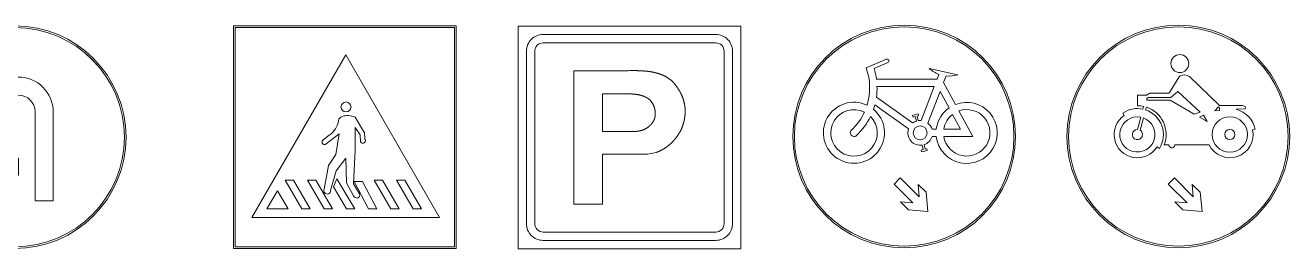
# Model space of a CAD drawing. Header units: millimetres. Extents: x 1182829 to 1183704, y -71582 to -71209.
# Drawn here: x 1182859.35 to 1182876.37, y -71539.28 to -71536.26 of the extents above; entities that cross this region are included whole.
import ezdxf

# ---------------------------------------------------------------- set-up
doc = ezdxf.new("R2010")
doc.units = ezdxf.units.MM
doc.layers.get('0').update_dxf_attribs({"lineweight": 9})

msp = doc.modelspace()

# ---------------------------------------------------------------- linework, layer by layer
for p, q in [((1182871.045, -71538.405), (1182871.129, -71538.321)), ((1182874.737, -71538.405), (1182874.821, -71538.321))]:
    msp.add_line(p, q)
for points in [[(1182857.726, -71537.773, 1), (1182860.681, -71537.773, 1)], [(1182857.726, -71537.773, 1), (1182860.681, -71537.773, 1)], [(1182871.919, -71537.419, -2.758111), (1182871.714, -71537.764), (1182872.106, -71537.764)]]:
    msp.add_lwpolyline(points, format="xyb", close=True)
for points in [[(1182862.15, -71539.273), (1182865.15, -71539.273), (1182865.15, -71536.273), (1182862.15, -71536.273)], [(1182862.173, -71539.25), (1182865.128, -71539.25), (1182865.128, -71536.295), (1182862.173, -71536.295)], [(1182864.926, -71538.857), (1182863.661, -71536.665), (1182862.396, -71538.857), (1182863.661, -71536.665)], [(1182875.363, -71537.416), (1182875.429, -71537.415), (1182875.429, -71537.381), (1182875.412, -71537.365)], [(1182875.263, -71537.562), (1182875.16, -71537.503), (1182875.212, -71537.477)], [(1182863.183, -71538.741), (1182863.071, -71538.741), (1182862.846, -71538.352), (1182862.959, -71538.352)], [(1182863.483, -71538.741), (1182863.258, -71538.352), (1182863.146, -71538.352), (1182863.371, -71538.741)], [(1182863.543, -71538.333), (1182863.498, -71538.443), (1182863.67, -71538.741), (1182863.783, -71538.741)], [(1182864.082, -71538.741), (1182863.888, -71538.372), (1182863.776, -71538.372), (1182863.97, -71538.741)], [(1182864.157, -71538.352), (1182864.045, -71538.352), (1182864.27, -71538.741), (1182864.382, -71538.741)], [(1182864.682, -71538.741), (1182864.569, -71538.741), (1182864.345, -71538.352), (1182864.457, -71538.352)], [(1182862.599, -71538.741), (1182862.742, -71538.495), (1182862.884, -71538.741)], [(1182862.396, -71538.857), (1182864.926, -71538.857)]]:
    msp.add_lwpolyline(points, close=True)
for points in [[(1182865.982, -71536.277), (1182868.982, -71536.277), (1182868.982, -71539.277), (1182865.982, -71539.277), (1182865.982, -71536.277)], [(1182866.319, -71536.389), (1182868.644, -71536.389)], [(1182866.319, -71536.502), (1182868.644, -71536.502)], [(1182866.094, -71538.939), (1182866.094, -71536.614)], [(1182866.207, -71538.939), (1182866.207, -71536.614)], [(1182868.757, -71536.614), (1182868.757, -71538.939)], [(1182868.869, -71536.614), (1182868.869, -71538.939)], [(1182866.732, -71538.676), (1182866.732, -71536.877), (1182867.365, -71536.877), (1182867.365, -71536.877), (1182867.37, -71536.877), (1182867.375, -71536.877), (1182867.38, -71536.877), (1182867.385, -71536.877), (1182867.39, -71536.877), (1182867.395, -71536.877), (1182867.399, -71536.877), (1182867.404, -71536.877), (1182867.414, -71536.877), (1182867.424, -71536.877), (1182867.434, -71536.877), (1182867.443, -71536.877), (1182867.453, -71536.877), (1182867.463, -71536.877), (1182867.482, -71536.876), (1182867.492, -71536.876), (1182867.502, -71536.876), (1182867.511, -71536.876), (1182867.521, -71536.876), (1182867.531, -71536.876), (1182867.536, -71536.876), (1182867.541, -71536.876), (1182867.545, -71536.876), (1182867.55, -71536.876), (1182867.555, -71536.876), (1182867.56, -71536.876), (1182867.565, -71536.876), (1182867.57, -71536.876), (1182867.575, -71536.876), (1182867.579, -71536.876), (1182867.584, -71536.876), (1182867.589, -71536.876), (1182867.594, -71536.877), (1182867.599, -71536.877), (1182867.604, -71536.877), (1182867.608, -71536.877), (1182867.613, -71536.877), (1182867.618, -71536.877), (1182867.623, -71536.877), (1182867.628, -71536.878), (1182867.633, -71536.878), (1182867.637, -71536.878), (1182867.642, -71536.878), (1182867.647, -71536.878), (1182867.652, -71536.879), (1182867.657, -71536.879), (1182867.662, -71536.879), (1182867.666, -71536.88), (1182867.671, -71536.88), (1182867.676, -71536.88), (1182867.681, -71536.881), (1182867.686, -71536.881), (1182867.69, -71536.881), (1182867.695, -71536.882), (1182867.7, -71536.882), (1182867.705, -71536.883), (1182867.71, -71536.883), (1182867.714, -71536.884), (1182867.719, -71536.884), (1182867.722, -71536.884), (1182867.724, -71536.885), (1182867.726, -71536.885), (1182867.729, -71536.885), (1182867.731, -71536.886), (1182867.733, -71536.886), (1182867.736, -71536.886), (1182867.738, -71536.886), (1182867.741, -71536.887), (1182867.743, -71536.887), (1182867.745, -71536.887), (1182867.748, -71536.888), (1182867.75, -71536.888), (1182867.753, -71536.888), (1182867.755, -71536.889), (1182867.757, -71536.889), (1182867.76, -71536.889), (1182867.762, -71536.89), (1182867.764, -71536.89), (1182867.767, -71536.891), (1182867.769, -71536.891), (1182867.772, -71536.891), (1182867.774, -71536.892), (1182867.776, -71536.892), (1182867.779, -71536.893), (1182867.781, -71536.893), (1182867.783, -71536.893), (1182867.786, -71536.894), (1182867.788, -71536.894), (1182867.79, -71536.895), (1182867.793, -71536.895), (1182867.795, -71536.896), (1182867.798, -71536.896), (1182867.8, -71536.897), (1182867.802, -71536.897), (1182867.805, -71536.898), (1182867.807, -71536.898), (1182867.809, -71536.899), (1182867.812, -71536.899), (1182867.814, -71536.9), (1182867.816, -71536.9), (1182867.819, -71536.901), (1182867.821, -71536.901), (1182867.823, -71536.902), (1182867.826, -71536.902), (1182867.828, -71536.903), (1182867.83, -71536.904), (1182867.833, -71536.904), (1182867.835, -71536.905), (1182867.837, -71536.905), (1182867.84, -71536.906), (1182867.842, -71536.907), (1182867.845, -71536.907), (1182867.847, -71536.908), (1182867.849, -71536.908), (1182867.852, -71536.909), (1182867.854, -71536.91), (1182867.856, -71536.91), (1182867.859, -71536.911), (1182867.861, -71536.912), (1182867.863, -71536.913), (1182867.865, -71536.913), (1182867.868, -71536.914), (1182867.87, -71536.915), (1182867.872, -71536.915), (1182867.875, -71536.916), (1182867.877, -71536.917), (1182867.879, -71536.918), (1182867.882, -71536.918), (1182867.884, -71536.919), (1182867.886, -71536.92), (1182867.889, -71536.921), (1182867.891, -71536.922), (1182867.893, -71536.922), (1182867.896, -71536.923), (1182867.898, -71536.924), (1182867.9, -71536.925), (1182867.903, -71536.926), (1182867.905, -71536.927), (1182867.907, -71536.927), (1182867.909, -71536.928), (1182867.912, -71536.929), (1182867.914, -71536.93), (1182867.916, -71536.931), (1182867.919, -71536.932), (1182867.921, -71536.933), (1182867.923, -71536.934), (1182867.926, -71536.935), (1182867.928, -71536.936), (1182867.93, -71536.937), (1182867.932, -71536.938), (1182867.935, -71536.939), (1182867.937, -71536.94), (1182867.939, -71536.941), (1182867.941, -71536.942), (1182867.944, -71536.943), (1182867.946, -71536.944), (1182867.948, -71536.945), (1182867.951, -71536.946), (1182867.953, -71536.947), (1182867.955, -71536.948), (1182867.957, -71536.949), (1182867.96, -71536.95), (1182867.962, -71536.951), (1182867.964, -71536.952), (1182867.966, -71536.954), (1182867.969, -71536.955), (1182867.971, -71536.956), (1182867.973, -71536.957), (1182867.975, -71536.958), (1182868.047, -71537.007), (1182868.047, -71537.007), (1182868.05, -71537.009), (1182868.052, -71537.012), (1182868.054, -71537.014), (1182868.056, -71537.016), (1182868.058, -71537.019), (1182868.06, -71537.021), (1182868.062, -71537.023), (1182868.065, -71537.025), (1182868.067, -71537.028), (1182868.069, -71537.03), (1182868.071, -71537.032), (1182868.073, -71537.035), (1182868.075, -71537.037), (1182868.077, -71537.039), (1182868.079, -71537.042), (1182868.081, -71537.044), (1182868.083, -71537.046), (1182868.085, -71537.049), (1182868.087, -71537.051), (1182868.089, -71537.053), (1182868.09, -71537.056), (1182868.092, -71537.058), (1182868.094, -71537.06), (1182868.096, -71537.063), (1182868.098, -71537.065), (1182868.1, -71537.068), (1182868.102, -71537.07), (1182868.104, -71537.072), (1182868.105, -71537.075), (1182868.107, -71537.077), (1182868.109, -71537.079), (1182868.111, -71537.082), (1182868.113, -71537.084), (1182868.114, -71537.086), (1182868.116, -71537.089), (1182868.118, -71537.091), (1182868.12, -71537.094), (1182868.121, -71537.096), (1182868.123, -71537.098), (1182868.125, -71537.101), (1182868.126, -71537.103), (1182868.128, -71537.106), (1182868.13, -71537.108), (1182868.131, -71537.11), (1182868.133, -71537.113), (1182868.134, -71537.115), (1182868.136, -71537.118), (1182868.138, -71537.12), (1182868.139, -71537.122), (1182868.141, -71537.125), (1182868.142, -71537.127), (1182868.144, -71537.13), (1182868.145, -71537.132), (1182868.147, -71537.134), (1182868.148, -71537.137), (1182868.15, -71537.139), (1182868.151, -71537.142), (1182868.153, -71537.144), (1182868.154, -71537.147), (1182868.155, -71537.149), (1182868.157, -71537.151), (1182868.158, -71537.154), (1182868.16, -71537.156), (1182868.161, -71537.159), (1182868.162, -71537.161), (1182868.164, -71537.164), (1182868.165, -71537.166), (1182868.166, -71537.169), (1182868.168, -71537.171), (1182868.169, -71537.174), (1182868.17, -71537.176), (1182868.171, -71537.178), (1182868.173, -71537.181), (1182868.174, -71537.183), (1182868.175, -71537.186), (1182868.176, -71537.188), (1182868.178, -71537.191), (1182868.179, -71537.193), (1182868.18, -71537.196), (1182868.181, -71537.198), (1182868.182, -71537.201), (1182868.183, -71537.203), (1182868.185, -71537.206), (1182868.186, -71537.208), (1182868.187, -71537.211), (1182868.188, -71537.213), (1182868.189, -71537.216), (1182868.19, -71537.218), (1182868.191, -71537.221), (1182868.192, -71537.223), (1182868.193, -71537.226), (1182868.194, -71537.228), (1182868.195, -71537.231), (1182868.196, -71537.233), (1182868.197, -71537.236), (1182868.198, -71537.238), (1182868.199, -71537.241), (1182868.2, -71537.243), (1182868.201, -71537.246), (1182868.202, -71537.248), (1182868.203, -71537.251), (1182868.203, -71537.253), (1182868.204, -71537.256), (1182868.205, -71537.258), (1182868.206, -71537.261), (1182868.207, -71537.264), (1182868.208, -71537.266), (1182868.208, -71537.269), (1182868.209, -71537.271), (1182868.21, -71537.274), (1182868.211, -71537.276), (1182868.211, -71537.279), (1182868.212, -71537.281), (1182868.213, -71537.284), (1182868.214, -71537.286), (1182868.214, -71537.289), (1182868.215, -71537.292), (1182868.216, -71537.294), (1182868.216, -71537.297), (1182868.217, -71537.299), (1182868.218, -71537.302), (1182868.218, -71537.304), (1182868.219, -71537.307), (1182868.219, -71537.31), (1182868.22, -71537.312), (1182868.22, -71537.315), (1182868.221, -71537.317), (1182868.222, -71537.32), (1182868.222, -71537.323), (1182868.223, -71537.325), (1182868.223, -71537.328), (1182868.224, -71537.33), (1182868.224, -71537.333), (1182868.224, -71537.336), (1182868.225, -71537.338), (1182868.225, -71537.341), (1182868.226, -71537.343), (1182868.226, -71537.346), (1182868.227, -71537.349), (1182868.227, -71537.351), (1182868.227, -71537.354), (1182868.228, -71537.357), (1182868.228, -71537.359), (1182868.228, -71537.362), (1182868.229, -71537.364), (1182868.229, -71537.367), (1182868.229, -71537.37), (1182868.229, -71537.372), (1182868.23, -71537.375), (1182868.23, -71537.378), (1182868.23, -71537.38), (1182868.23, -71537.383), (1182868.231, -71537.386), (1182868.231, -71537.388), (1182868.231, -71537.391), (1182868.231, -71537.394), (1182868.231, -71537.396), (1182868.231, -71537.399), (1182868.231, -71537.401), (1182868.232, -71537.404), (1182868.232, -71537.407), (1182868.232, -71537.41), (1182868.232, -71537.412), (1182868.232, -71537.415), (1182868.232, -71537.418), (1182868.232, -71537.42), (1182868.232, -71537.423), (1182868.232, -71537.426), (1182868.232, -71537.428), (1182868.232, -71537.431), (1182868.232, -71537.434), (1182868.232, -71537.436), (1182868.232, -71537.439), (1182868.232, -71537.442), (1182868.232, -71537.444), (1182868.231, -71537.447), (1182868.231, -71537.45), (1182868.231, -71537.453), (1182868.231, -71537.455), (1182868.231, -71537.458), (1182868.231, -71537.461), (1182868.231, -71537.463), (1182868.23, -71537.466), (1182868.23, -71537.469), (1182868.23, -71537.472), (1182868.23, -71537.474), (1182868.229, -71537.477), (1182868.229, -71537.48), (1182868.229, -71537.483), (1182868.229, -71537.485), (1182868.228, -71537.488), (1182868.228, -71537.491), (1182868.228, -71537.494), (1182868.227, -71537.496), (1182868.227, -71537.499), (1182868.226, -71537.502), (1182868.226, -71537.505), (1182868.226, -71537.507), (1182868.225, -71537.51), (1182868.225, -71537.513), (1182868.224, -71537.516), (1182868.224, -71537.518), (1182868.223, -71537.521), (1182868.223, -71537.524), (1182868.222, -71537.527), (1182868.222, -71537.529), (1182868.221, -71537.532), (1182868.221, -71537.535), (1182868.22, -71537.538), (1182868.22, -71537.541), (1182868.219, -71537.543), (1182868.219, -71537.546), (1182868.218, -71537.549), (1182868.217, -71537.552), (1182868.217, -71537.555), (1182868.216, -71537.557), (1182868.215, -71537.56), (1182868.215, -71537.563), (1182868.214, -71537.566), (1182868.213, -71537.569), (1182868.213, -71537.571), (1182868.212, -71537.574), (1182868.211, -71537.577), (1182868.21, -71537.58), (1182868.21, -71537.583), (1182868.209, -71537.585), (1182868.208, -71537.588), (1182868.207, -71537.591), (1182868.206, -71537.594), (1182868.206, -71537.597), (1182868.205, -71537.6), (1182868.204, -71537.602), (1182868.203, -71537.605), (1182868.202, -71537.608), (1182868.201, -71537.611), (1182868.2, -71537.614), (1182868.199, -71537.617), (1182868.198, -71537.62), (1182868.197, -71537.622), (1182868.196, -71537.625), (1182868.195, -71537.628), (1182868.194, -71537.631), (1182868.193, -71537.634), (1182868.192, -71537.637), (1182868.191, -71537.64), (1182868.19, -71537.642), (1182868.189, -71537.645), (1182868.188, -71537.648), (1182868.187, -71537.651), (1182868.186, -71537.654), (1182868.185, -71537.657), (1182868.184, -71537.66), (1182868.183, -71537.663), (1182868.181, -71537.666), (1182868.18, -71537.668), (1182868.179, -71537.671), (1182868.174, -71537.68), (1182868.174, -71537.68), (1182868.172, -71537.683), (1182868.17, -71537.687), (1182868.168, -71537.69), (1182868.167, -71537.693), (1182868.165, -71537.696), (1182868.163, -71537.699), (1182868.161, -71537.702), (1182868.159, -71537.705), (1182868.158, -71537.709), (1182868.156, -71537.712), (1182868.154, -71537.715), (1182868.152, -71537.718), (1182868.15, -71537.721), (1182868.148, -71537.724), (1182868.146, -71537.727), (1182868.144, -71537.73), (1182868.142, -71537.733), (1182868.141, -71537.736), (1182868.139, -71537.739), (1182868.137, -71537.742), (1182868.135, -71537.745), (1182868.133, -71537.748), (1182868.131, -71537.751), (1182868.129, -71537.754), (1182868.127, -71537.757), (1182868.125, -71537.759), (1182868.122, -71537.762), (1182868.12, -71537.765), (1182868.118, -71537.768), (1182868.116, -71537.771), (1182868.114, -71537.774), (1182868.112, -71537.777), (1182868.11, -71537.779), (1182868.108, -71537.782), (1182868.106, -71537.785), (1182868.103, -71537.788), (1182868.101, -71537.79), (1182868.099, -71537.793), (1182868.097, -71537.796), (1182868.095, -71537.799), (1182868.092, -71537.801), (1182868.09, -71537.804), (1182868.088, -71537.807), (1182868.086, -71537.809), (1182868.083, -71537.812), (1182868.081, -71537.815), (1182868.079, -71537.817), (1182868.076, -71537.82), (1182868.074, -71537.822), (1182868.072, -71537.825), (1182868.069, -71537.828), (1182868.067, -71537.83), (1182868.064, -71537.833), (1182868.062, -71537.835), (1182868.06, -71537.838), (1182868.057, -71537.84), (1182868.055, -71537.843), (1182868.052, -71537.845), (1182868.05, -71537.848), (1182868.047, -71537.85), (1182868.045, -71537.852), (1182868.042, -71537.855), (1182868.04, -71537.857), (1182868.037, -71537.86), (1182868.035, -71537.862), (1182868.032, -71537.864), (1182868.029, -71537.867), (1182868.027, -71537.869), (1182868.024, -71537.871), (1182868.022, -71537.874), (1182868.019, -71537.876), (1182868.016, -71537.878), (1182868.014, -71537.88), (1182868.011, -71537.883), (1182868.008, -71537.885), (1182868.005, -71537.887), (1182868.003, -71537.889), (1182868, -71537.891), (1182867.997, -71537.894), (1182867.994, -71537.896), (1182867.991, -71537.898), (1182867.989, -71537.9), (1182867.986, -71537.902), (1182867.983, -71537.904), (1182867.98, -71537.906), (1182867.977, -71537.908), (1182867.974, -71537.91), (1182867.971, -71537.912), (1182867.968, -71537.914), (1182867.965, -71537.916), (1182867.963, -71537.918), (1182867.96, -71537.92), (1182867.957, -71537.922), (1182867.954, -71537.924), (1182867.95, -71537.926), (1182867.947, -71537.928), (1182867.944, -71537.93), (1182867.941, -71537.932), (1182867.938, -71537.933), (1182867.935, -71537.935), (1182867.932, -71537.937), (1182867.929, -71537.939), (1182867.926, -71537.941), (1182867.922, -71537.942), (1182867.919, -71537.944), (1182867.916, -71537.946), (1182867.914, -71537.947), (1182867.913, -71537.948), (1182867.911, -71537.948), (1182867.91, -71537.949), (1182867.908, -71537.95), (1182867.906, -71537.951), (1182867.905, -71537.952), (1182867.903, -71537.953), (1182867.901, -71537.953), (1182867.9, -71537.954), (1182867.898, -71537.955), (1182867.896, -71537.956), (1182867.895, -71537.957), (1182867.893, -71537.958), (1182867.891, -71537.958), (1182867.89, -71537.959), (1182867.888, -71537.96), (1182867.886, -71537.961), (1182867.885, -71537.962), (1182867.883, -71537.962), (1182867.881, -71537.963), (1182867.88, -71537.964), (1182867.878, -71537.965), (1182867.876, -71537.965), (1182867.875, -71537.966), (1182867.873, -71537.967), (1182867.871, -71537.968), (1182867.869, -71537.968), (1182867.868, -71537.969), (1182867.866, -71537.97), (1182867.864, -71537.971), (1182867.862, -71537.971), (1182867.861, -71537.972), (1182867.859, -71537.973), (1182867.857, -71537.973), (1182867.855, -71537.974), (1182867.854, -71537.975), (1182867.852, -71537.976), (1182867.85, -71537.976), (1182867.848, -71537.977), (1182867.847, -71537.978), (1182867.845, -71537.978), (1182867.843, -71537.979), (1182867.841, -71537.98), (1182867.729, -71538.003), (1182867.121, -71538.003), (1182867.121, -71538.676), (1182866.732, -71538.676), (1182866.732, -71538.676), (1182866.732, -71538.676), (1182866.732, -71538.676), (1182866.732, -71538.676), (1182866.732, -71538.676)], [(1182867.12, -71537.698), (1182867.12, -71537.189), (1182867.488, -71537.189), (1182867.488, -71537.189), (1182867.492, -71537.189), (1182867.497, -71537.189), (1182867.501, -71537.189), (1182867.506, -71537.19), (1182867.511, -71537.19), (1182867.515, -71537.19), (1182867.52, -71537.191), (1182867.524, -71537.191), (1182867.529, -71537.191), (1182867.534, -71537.192), (1182867.538, -71537.192), (1182867.54, -71537.192), (1182867.543, -71537.193), (1182867.545, -71537.193), (1182867.547, -71537.193), (1182867.55, -71537.193), (1182867.552, -71537.193), (1182867.554, -71537.194), (1182867.556, -71537.194), (1182867.559, -71537.194), (1182867.561, -71537.195), (1182867.563, -71537.195), (1182867.565, -71537.195), (1182867.568, -71537.195), (1182867.57, -71537.196), (1182867.572, -71537.196), (1182867.574, -71537.196), (1182867.577, -71537.197), (1182867.579, -71537.197), (1182867.581, -71537.197), (1182867.583, -71537.198), (1182867.586, -71537.198), (1182867.588, -71537.198), (1182867.59, -71537.199), (1182867.592, -71537.199), (1182867.594, -71537.199), (1182867.597, -71537.2), (1182867.599, -71537.2), (1182867.601, -71537.201), (1182867.603, -71537.201), (1182867.606, -71537.202), (1182867.608, -71537.202), (1182867.61, -71537.202), (1182867.612, -71537.203), (1182867.614, -71537.203), (1182867.616, -71537.204), (1182867.619, -71537.204), (1182867.621, -71537.205), (1182867.623, -71537.205), (1182867.625, -71537.206), (1182867.627, -71537.206), (1182867.63, -71537.207), (1182867.632, -71537.208), (1182867.634, -71537.208), (1182867.636, -71537.209), (1182867.638, -71537.209), (1182867.64, -71537.21), (1182867.642, -71537.211), (1182867.645, -71537.211), (1182867.647, -71537.212), (1182867.649, -71537.212), (1182867.651, -71537.213), (1182867.653, -71537.214), (1182867.655, -71537.215), (1182867.657, -71537.215), (1182867.659, -71537.216), (1182867.662, -71537.217), (1182867.664, -71537.217), (1182867.666, -71537.218), (1182867.668, -71537.219), (1182867.67, -71537.22), (1182867.672, -71537.221), (1182867.674, -71537.221), (1182867.676, -71537.222), (1182867.678, -71537.223), (1182867.68, -71537.224), (1182867.682, -71537.225), (1182867.684, -71537.226), (1182867.686, -71537.227), (1182867.688, -71537.227), (1182867.69, -71537.228), (1182867.692, -71537.229), (1182867.694, -71537.23), (1182867.697, -71537.231), (1182867.699, -71537.232), (1182867.701, -71537.233), (1182867.703, -71537.234), (1182867.705, -71537.235), (1182867.707, -71537.236), (1182867.708, -71537.238), (1182867.71, -71537.239), (1182867.712, -71537.24), (1182867.714, -71537.241), (1182867.716, -71537.242), (1182867.718, -71537.243), (1182867.72, -71537.244), (1182867.722, -71537.246), (1182867.724, -71537.247), (1182867.726, -71537.248), (1182867.728, -71537.249), (1182867.73, -71537.251), (1182867.732, -71537.252), (1182867.734, -71537.253), (1182867.736, -71537.254), (1182867.738, -71537.256), (1182867.739, -71537.257), (1182867.741, -71537.259), (1182867.743, -71537.26), (1182867.745, -71537.261), (1182867.747, -71537.263), (1182867.749, -71537.264), (1182867.751, -71537.266), (1182867.752, -71537.267), (1182867.754, -71537.269), (1182867.756, -71537.27), (1182867.758, -71537.272), (1182867.76, -71537.273), (1182867.797, -71537.323), (1182867.797, -71537.323), (1182867.798, -71537.325), (1182867.798, -71537.327), (1182867.799, -71537.328), (1182867.8, -71537.33), (1182867.801, -71537.332), (1182867.801, -71537.333), (1182867.802, -71537.335), (1182867.803, -71537.337), (1182867.804, -71537.339), (1182867.804, -71537.34), (1182867.805, -71537.342), (1182867.806, -71537.344), (1182867.806, -71537.346), (1182867.807, -71537.347), (1182867.808, -71537.349), (1182867.808, -71537.351), (1182867.809, -71537.353), (1182867.81, -71537.354), (1182867.81, -71537.356), (1182867.811, -71537.358), (1182867.812, -71537.359), (1182867.812, -71537.361), (1182867.813, -71537.363), (1182867.813, -71537.365), (1182867.814, -71537.366), (1182867.814, -71537.368), (1182867.815, -71537.37), (1182867.816, -71537.372), (1182867.816, -71537.373), (1182867.817, -71537.375), (1182867.817, -71537.377), (1182867.818, -71537.379), (1182867.818, -71537.38), (1182867.819, -71537.382), (1182867.819, -71537.384), (1182867.82, -71537.386), (1182867.82, -71537.387), (1182867.821, -71537.389), (1182867.821, -71537.391), (1182867.822, -71537.392), (1182867.822, -71537.394), (1182867.822, -71537.396), (1182867.823, -71537.398), (1182867.823, -71537.399), (1182867.824, -71537.401), (1182867.824, -71537.403), (1182867.824, -71537.405), (1182867.825, -71537.406), (1182867.825, -71537.408), (1182867.825, -71537.41), (1182867.826, -71537.412), (1182867.826, -71537.413), (1182867.826, -71537.415), (1182867.827, -71537.417), (1182867.827, -71537.419), (1182867.827, -71537.42), (1182867.827, -71537.422), (1182867.828, -71537.424), (1182867.828, -71537.426), (1182867.828, -71537.428), (1182867.828, -71537.429), (1182867.828, -71537.431), (1182867.829, -71537.433), (1182867.829, -71537.435), (1182867.829, -71537.436), (1182867.829, -71537.438), (1182867.829, -71537.44), (1182867.829, -71537.442), (1182867.829, -71537.443), (1182867.83, -71537.445), (1182867.83, -71537.447), (1182867.83, -71537.449), (1182867.83, -71537.45), (1182867.83, -71537.452), (1182867.83, -71537.454), (1182867.83, -71537.456), (1182867.83, -71537.457), (1182867.83, -71537.459), (1182867.83, -71537.461), (1182867.83, -71537.463), (1182867.83, -71537.465), (1182867.83, -71537.466), (1182867.829, -71537.468), (1182867.829, -71537.47), (1182867.829, -71537.472), (1182867.829, -71537.473), (1182867.829, -71537.475), (1182867.829, -71537.477), (1182867.829, -71537.479), (1182867.828, -71537.481), (1182867.828, -71537.482), (1182867.828, -71537.484), (1182867.828, -71537.486), (1182867.828, -71537.488), (1182867.827, -71537.489), (1182867.827, -71537.491), (1182867.827, -71537.493), (1182867.826, -71537.495), (1182867.826, -71537.497), (1182867.826, -71537.498), (1182867.825, -71537.5), (1182867.825, -71537.502), (1182867.825, -71537.504), (1182867.824, -71537.506), (1182867.824, -71537.507), (1182867.823, -71537.509), (1182867.823, -71537.511), (1182867.822, -71537.513), (1182867.822, -71537.515), (1182867.821, -71537.516), (1182867.821, -71537.518), (1182867.82, -71537.52), (1182867.82, -71537.522), (1182867.819, -71537.524), (1182867.819, -71537.525), (1182867.818, -71537.527), (1182867.817, -71537.529), (1182867.817, -71537.531), (1182867.816, -71537.533), (1182867.815, -71537.534), (1182867.815, -71537.536), (1182867.814, -71537.538), (1182867.813, -71537.54), (1182867.813, -71537.542), (1182867.812, -71537.543), (1182867.811, -71537.545), (1182867.81, -71537.547), (1182867.809, -71537.549), (1182867.809, -71537.549), (1182867.809, -71537.55), (1182867.808, -71537.552), (1182867.807, -71537.553), (1182867.806, -71537.554), (1182867.805, -71537.556), (1182867.805, -71537.557), (1182867.804, -71537.558), (1182867.803, -71537.56), (1182867.802, -71537.561), (1182867.801, -71537.562), (1182867.8, -71537.564), (1182867.8, -71537.565), (1182867.799, -71537.566), (1182867.798, -71537.567), (1182867.797, -71537.569), (1182867.796, -71537.57), (1182867.795, -71537.571), (1182867.795, -71537.572), (1182867.794, -71537.574), (1182867.793, -71537.575), (1182867.792, -71537.576), (1182867.791, -71537.577), (1182867.79, -71537.579), (1182867.789, -71537.58), (1182867.789, -71537.581), (1182867.788, -71537.582), (1182867.787, -71537.583), (1182867.786, -71537.585), (1182867.785, -71537.586), (1182867.784, -71537.587), (1182867.783, -71537.588), (1182867.782, -71537.589), (1182867.781, -71537.59), (1182867.78, -71537.591), (1182867.78, -71537.593), (1182867.779, -71537.594), (1182867.778, -71537.595), (1182867.777, -71537.596), (1182867.776, -71537.597), (1182867.775, -71537.598), (1182867.774, -71537.599), (1182867.773, -71537.6), (1182867.772, -71537.601), (1182867.771, -71537.602), (1182867.77, -71537.603), (1182867.769, -71537.604), (1182867.768, -71537.606), (1182867.767, -71537.607), (1182867.766, -71537.608), (1182867.765, -71537.609), (1182867.764, -71537.61), (1182867.763, -71537.611), (1182867.762, -71537.612), (1182867.761, -71537.613), (1182867.76, -71537.614), (1182867.759, -71537.615), (1182867.758, -71537.616), (1182867.757, -71537.617), (1182867.756, -71537.618), (1182867.755, -71537.619), (1182867.754, -71537.619), (1182867.753, -71537.62), (1182867.752, -71537.621), (1182867.751, -71537.622), (1182867.75, -71537.623), (1182867.749, -71537.624), (1182867.748, -71537.625), (1182867.747, -71537.626), (1182867.746, -71537.627), (1182867.745, -71537.628), (1182867.744, -71537.629), (1182867.743, -71537.629), (1182867.742, -71537.63), (1182867.741, -71537.631), (1182867.74, -71537.632), (1182867.739, -71537.633), (1182867.738, -71537.634), (1182867.737, -71537.635), (1182867.736, -71537.635), (1182867.735, -71537.636), (1182867.733, -71537.637), (1182867.732, -71537.638), (1182867.731, -71537.639), (1182867.73, -71537.64), (1182867.729, -71537.64), (1182867.728, -71537.641), (1182867.727, -71537.642), (1182867.726, -71537.643), (1182867.725, -71537.643), (1182867.724, -71537.644), (1182867.722, -71537.645), (1182867.721, -71537.646), (1182867.72, -71537.647), (1182867.719, -71537.647), (1182867.718, -71537.648), (1182867.717, -71537.649), (1182867.716, -71537.649), (1182867.715, -71537.65), (1182867.713, -71537.651), (1182867.712, -71537.652), (1182867.711, -71537.652), (1182867.71, -71537.653), (1182867.709, -71537.654), (1182867.708, -71537.654), (1182867.707, -71537.655), (1182867.705, -71537.656), (1182867.704, -71537.656), (1182867.703, -71537.657), (1182867.702, -71537.658), (1182867.701, -71537.658), (1182867.7, -71537.659), (1182867.698, -71537.66), (1182867.697, -71537.66), (1182867.696, -71537.661), (1182867.695, -71537.661), (1182867.694, -71537.662), (1182867.692, -71537.663), (1182867.691, -71537.663), (1182867.69, -71537.664), (1182867.689, -71537.664), (1182867.688, -71537.665), (1182867.686, -71537.666), (1182867.685, -71537.666), (1182867.684, -71537.667), (1182867.683, -71537.667), (1182867.682, -71537.668), (1182867.68, -71537.668), (1182867.679, -71537.669), (1182867.678, -71537.67), (1182867.677, -71537.67), (1182867.675, -71537.671), (1182867.674, -71537.671), (1182867.673, -71537.672), (1182867.672, -71537.672), (1182867.67, -71537.673), (1182867.669, -71537.673), (1182867.668, -71537.674), (1182867.667, -71537.674), (1182867.665, -71537.675), (1182867.664, -71537.675), (1182867.663, -71537.676), (1182867.662, -71537.676), (1182867.66, -71537.676), (1182867.659, -71537.677), (1182867.658, -71537.677), (1182867.656, -71537.678), (1182867.655, -71537.678), (1182867.654, -71537.679), (1182867.653, -71537.679), (1182867.651, -71537.68), (1182867.65, -71537.68), (1182867.649, -71537.68), (1182867.647, -71537.681), (1182867.646, -71537.681), (1182867.645, -71537.682), (1182867.643, -71537.682), (1182867.642, -71537.682), (1182867.641, -71537.683), (1182867.64, -71537.683), (1182867.638, -71537.684), (1182867.637, -71537.684), (1182867.636, -71537.684), (1182867.633, -71537.685), (1182867.63, -71537.686), (1182867.628, -71537.686), (1182867.625, -71537.687), (1182867.622, -71537.688), (1182867.619, -71537.688), (1182867.617, -71537.689), (1182867.614, -71537.689), (1182867.611, -71537.69), (1182867.608, -71537.69), (1182867.606, -71537.691), (1182867.603, -71537.691), (1182867.6, -71537.692), (1182867.597, -71537.692), (1182867.595, -71537.693), (1182867.592, -71537.693), (1182867.589, -71537.694), (1182867.586, -71537.694), (1182867.583, -71537.694), (1182867.58, -71537.695), (1182867.577, -71537.695), (1182867.575, -71537.695), (1182867.572, -71537.696), (1182867.569, -71537.696), (1182867.566, -71537.696), (1182867.563, -71537.696), (1182867.56, -71537.697), (1182867.557, -71537.697), (1182867.554, -71537.697), (1182867.551, -71537.697), (1182867.548, -71537.697), (1182867.545, -71537.697), (1182867.542, -71537.697), (1182867.539, -71537.698), (1182867.536, -71537.698), (1182867.533, -71537.698), (1182867.53, -71537.698), (1182867.527, -71537.698), (1182867.524, -71537.698), (1182867.521, -71537.698), (1182867.518, -71537.698), (1182867.515, -71537.698), (1182867.512, -71537.698), (1182867.509, -71537.698), (1182867.506, -71537.698), (1182867.503, -71537.698), (1182867.5, -71537.697), (1182867.12, -71537.698), (1182867.12, -71537.698), (1182867.12, -71537.698), (1182867.12, -71537.698), (1182867.12, -71537.698), (1182867.12, -71537.698)], [(1182874.448, -71537.207), (1182874.448, -71537.207)], [(1182863.562, -71537.552), (1182863.562, -71537.554)], [(1182864.27, -71538.741), (1182864.382, -71538.741), (1182864.157, -71538.352)], [(1182871.129, -71538.321), (1182871.383, -71538.575), (1182871.369, -71538.409), (1182871.477, -71538.516), (1182871.501, -71538.777), (1182871.24, -71538.753), (1182871.132, -71538.645), (1182871.299, -71538.659), (1182871.045, -71538.405)], [(1182874.821, -71538.321), (1182875.074, -71538.575), (1182875.061, -71538.409), (1182875.168, -71538.516), (1182875.192, -71538.777), (1182874.932, -71538.753), (1182874.824, -71538.645), (1182874.99, -71538.659), (1182874.737, -71538.405)], [(1182862.771, -71538.741), (1182862.884, -71538.741)], [(1182863.071, -71538.741), (1182863.183, -71538.741)], [(1182863.371, -71538.741), (1182863.483, -71538.741)], [(1182863.67, -71538.741), (1182863.783, -71538.741)], [(1182863.97, -71538.741), (1182864.082, -71538.741)], [(1182868.644, -71539.052), (1182866.319, -71539.052)], [(1182868.644, -71539.164), (1182866.319, -71539.164)], [(1182862.15, -71539.273), (1182865.15, -71539.273)]]:
    msp.add_lwpolyline(points)
for points in [[(1182866.319, -71536.389, 0.414214), (1182866.094, -71536.614)], [(1182866.319, -71536.502, 0.414214), (1182866.207, -71536.614)], [(1182868.869, -71536.614, 0.414214), (1182868.644, -71536.389)], [(1182868.757, -71536.614, 0.414214), (1182868.644, -71536.502)], [(1182870.776, -71536.848), (1182870.962, -71536.767, 1), (1182870.942, -71536.722), (1182870.669, -71536.84, -0.164517), (1182870.681, -71537.342, 16.058194), (1182870.767, -71537.397, 0.01709), (1182870.785, -71537.339), (1182871.238, -71537.662, 0.564632), (1182871.425, -71537.879), (1182871.439, -71537.939), (1182871.409, -71537.947), (1182871.415, -71537.971), (1182871.457, -71537.961), (1182871.491, -71537.953), (1182871.486, -71537.929), (1182871.464, -71537.934), (1182871.449, -71537.873, 0.243504), (1182871.557, -71537.764), (1182871.614, -71537.764, 2.932996), (1182871.872, -71537.332), (1182871.712, -71537.038), (1182871.747, -71536.948, 0.102445), (1182871.903, -71536.931), (1182871.518, -71536.846, 0.099755), (1182871.649, -71536.926), (1182871.624, -71536.992), (1182870.808, -71536.992, 0.041852), (1182870.776, -71536.848)], [(1182859.028, -71537.431, -1), (1182859.478, -71537.431), (1182859.478, -71538.631), (1182859.722, -71538.631), (1182859.722, -71537.431, 1), (1182858.784, -71537.431), (1182858.784, -71538.258), (1182858.559, -71538.058), (1182858.559, -71538.282), (1182858.906, -71538.644), (1182859.253, -71538.282), (1182859.253, -71538.058), (1182859.028, -71538.258), (1182859.028, -71537.431)], [(1182874.453, -71537.203, -0.159875), (1182874.442, -71537.207), (1182874.321, -71537.207), (1182874.321, -71537.349, -0.05504), (1182874.405, -71537.359), (1182874.396, -71537.395, 0.2062), (1182874.124, -71537.448), (1182874.145, -71537.479, 1.229345), (1182874.586, -71537.904), (1182874.617, -71537.924, 0.486454), (1182874.432, -71537.405), (1182874.442, -71537.369, -0.429143), (1182874.683, -71537.876), (1182874.745, -71537.876, 1.009454), (1182874.826, -71537.876), (1182875.286, -71537.876, 0.877772), (1182875.873, -71537.674), (1182875.909, -71537.667, 0.289156), (1182875.651, -71537.397), (1182875.772, -71537.39), (1182875.775, -71537.366), (1182875.735, -71537.348), (1182875.429, -71537.348), (1182875.024, -71536.955, 0.287492), (1182874.892, -71536.952, 0.11919), (1182874.885, -71536.959), (1182874.753, -71537.172, -0.259564), (1182874.737, -71537.181), (1182874.489, -71537.181, 0.159974), (1182874.478, -71537.185), (1182874.453, -71537.203)], [(1182871.336, -71537.468), (1182871.37, -71537.459), (1182871.376, -71537.483), (1182871.354, -71537.489), (1182871.369, -71537.549, -0.059123), (1182871.408, -71537.547), (1182871.585, -71537.091), (1182870.815, -71537.091, -0.040541), (1182870.807, -71537.233), (1182871.295, -71537.581, -0.084431), (1182871.345, -71537.555), (1182871.33, -71537.495), (1182871.3, -71537.503), (1182871.294, -71537.479), (1182871.336, -71537.468)], [(1182871.785, -71537.379, 0.211072), (1182871.614, -71537.665), (1182871.557, -71537.665, 0.151319), (1182871.501, -71537.583), (1182871.665, -71537.159), (1182871.785, -71537.379)], [(1182874.448, -71537.259, -0.414214), (1182874.467, -71537.24), (1182874.758, -71537.24, 0.177328), (1182874.77, -71537.236), (1182874.865, -71537.156), (1182875.166, -71537.434), (1182875.087, -71537.461), (1182874.763, -71537.274), (1182874.448, -71537.274), (1182874.448, -71537.259)], [(1182863.819, -71538.593, 0.521929), (1182863.845, -71538.537), (1182863.768, -71538.4), (1182863.787, -71537.95), (1182863.787, -71537.641), (1182863.855, -71537.743), (1182863.862, -71537.835, 1.113512), (1182863.919, -71537.798), (1182863.915, -71537.716), (1182863.787, -71537.503, 0.199557), (1182863.612, -71537.494, 0.232001), (1182863.563, -71537.549, -0.218192), (1182863.44, -71537.745), (1182863.357, -71537.81, 1.105249), (1182863.4, -71537.862), (1182863.571, -71537.73), (1182863.53, -71538.007), (1182863.431, -71538.157), (1182863.372, -71538.472, 1.336232), (1182863.457, -71538.491), (1182863.532, -71538.227), (1182863.662, -71538.057), (1182863.672, -71538.39), (1182863.767, -71538.563, 0.354058), (1182863.819, -71538.593)], [(1182870.727, -71537.494, -12.328574), (1182870.645, -71537.435, -0.096338), (1182870.471, -71537.678, 1), (1182870.539, -71537.75, 0.090681), (1182870.727, -71537.494)], [(1182871.832, -71537.467, 0.191056), (1182871.714, -71537.665), (1182871.94, -71537.665), (1182871.832, -71537.467)], [(1182874.321, -71537.668, 7.280997), (1182874.357, -71537.677), (1182874.402, -71537.514, -25.317975), (1182874.366, -71537.504), (1182874.321, -71537.668)], [(1182863.918, -71537.788, 0.107783), (1182863.922, -71537.804)], [(1182863.459, -71538.485, 0.063694), (1182863.457, -71538.495)], [(1182866.094, -71538.939, 0.414214), (1182866.319, -71539.164)], [(1182866.207, -71538.939, 0.414214), (1182866.319, -71539.052)], [(1182868.644, -71539.052, 0.414214), (1182868.757, -71538.939)], [(1182868.644, -71539.164, 0.414214), (1182868.869, -71538.939)]]:
    msp.add_lwpolyline(points, format="xyb")
for centre, radius in [((1182859.203, -71537.773), 1.5), ((1182859.203, -71537.773), 1.478), ((1182871.181, -71537.764), 1.5), ((1182871.181, -71537.764), 1.478), ((1182874.873, -71537.764), 1.5), ((1182874.873, -71537.764), 1.478), ((1182874.893, -71536.781), 0.121), ((1182863.665, -71537.366), 0.0675), ((1182875.566, -71537.737), 0.238), ((1182871.397, -71537.714), 0.0931), ((1182875.566, -71537.737), 0.0678)]:
    msp.add_circle(centre, radius)

doc.saveas('drawing.dxf')
